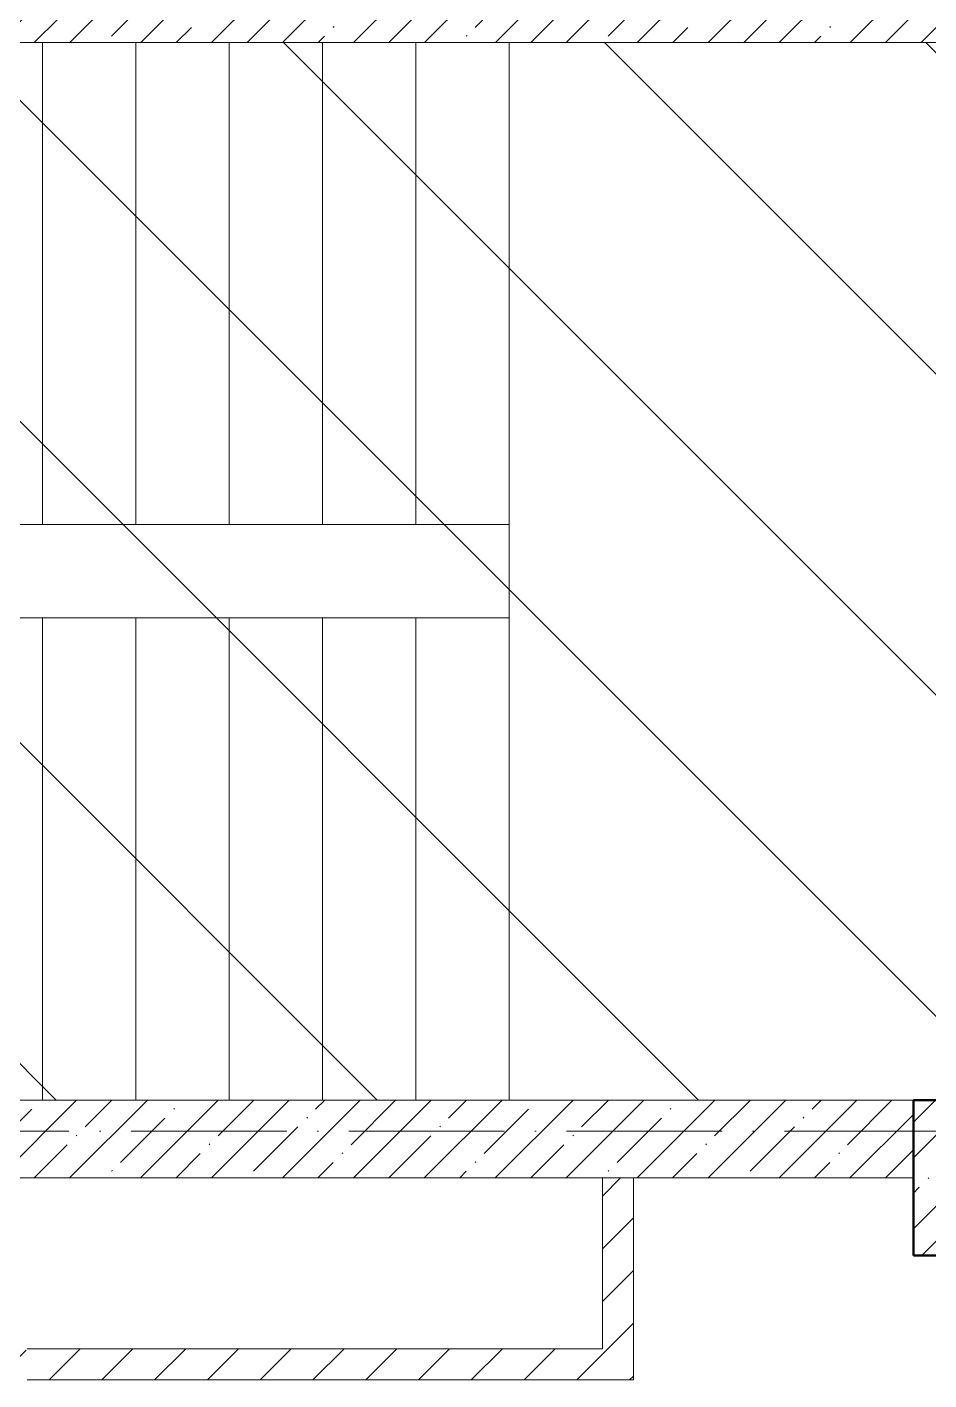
# Model space of a CAD drawing. Header units: millimetres. Extents: x -606178 to 312196, y -19338 to 632709.
# Drawn here: x -120515 to -117615, y 494975 to 499325 of the extents above; entities that cross this region are included whole.
import ezdxf

# ---------------------------------------------------------------- set-up
doc = ezdxf.new("R2010")
doc.units = ezdxf.units.MM
doc.linetypes.add('50_200_ШТРИХ_1Т_ш5_п1_п1_', pattern=[700, 500, -100, 0, -100])
for name, color, linetype, lineweight in [('4) ЛЕстницы', 5, 'Continuous', 30), ('A-WALL-____-MCUT-1', 7, 'Continuous', 9), ('A-WALL-____-PATT-1', 7, 'Continuous', 9), ('A-WALL-FNSH-MCUT-1', 7, 'Continuous', 9), ('S-COLS-____-MCUT', 7, 'Continuous', 50), ('S-COLS-____-OTLN', 7, 'Continuous', 9), ('S-GRID-____-OTLN-1', 7, '50_200_ШТРИХ_1Т_ш5_п1_п1_', 9), ('S-STRS-____-OTLN-1', 7, 'Continuous', 9)]:
    doc.layers.add(name, color=color, linetype=linetype, lineweight=lineweight)
pattern_1 = [(45, (-140714.89, 451794.26), (-84.8528, 84.8528), [])]
pattern_2 = [(45, (-140714.89, 451794.26), (-114.04925, 114.04925), []), (45, (-140600.84, 451794.26), (-114.04925, 114.04925), [201.612, -40.322, 3.353, -36.97])]

# ---------------------------------------------------------------- blocks, each defined once
blk = doc.blocks.new('BSC_Колонна _Прямоугольная - 500х500-V152-АР1_План отверстий 3 этажа в осях 1-64_А-ГГ')
at = {"layer": 'S-COLS-____-OTLN'}
h = blk.add_hatch(dxfattribs=at)
h.set_pattern_fill('FP_175', color=256, style=0, pattern_type=2)
h.set_pattern_definition([(45, (-23300, -43831.04), (-114.04925, 114.04925), []), (45, (-23185.95, -43831.04), (-114.04925, 114.04925), [201.613, -40.323, 3.353, -36.97])])
h.paths.add_polyline_path([(-250, -250), (250, -250), (250, 250), (-250, 250)], flags=0)
at = {"layer": 'S-COLS-____-MCUT'}
for p, q in [((250, 250), (-250, 250)), ((-250, 250), (-250, -250)), ((250, -250), (250, 250)), ((-250, -250), (250, -250))]:
    blk.add_line(p, q, dxfattribs=at)

msp = doc.modelspace()

# ---------------------------------------------------------------- hatches: boundary and pattern name
at = {"layer": '4) ЛЕстницы'}
h = msp.add_hatch(dxfattribs=at)
h.set_pattern_fill('ANSI31', color=256, scale=230, angle=90)
h.set_pattern_definition([(135, (-424485.6, 538657.7), (-516.3647, -516.3647), [])])
h.paths.add_polyline_path([(-126114.891, 495875.3011), (-126114.891, 499275.3011), (-117414.891, 499275.3011), (-117414.891, 495875.3011)])
at = {"layer": 'A-WALL-____-PATT-1'}
h = msp.add_hatch(dxfattribs=at)
h.set_pattern_fill('FP_38', color=256, style=0, pattern_type=2)
h.set_pattern_definition(pattern_2)
h.paths.add_polyline_path([(-117414.891, 499275.3011), (-117164.891, 499275.3011), (-117164.891, 499525.3011), (-125114.891, 499525.3011), (-125114.891, 499275.3011), (-119518.9964, 499275.3011)], flags=0)
h = msp.add_hatch(dxfattribs=at)
h.set_pattern_fill('FP_38', color=256, style=0, pattern_type=2)
h.set_pattern_definition(pattern_2)
h.paths.add_polyline_path([(-117664.891, 495625.3011), (-117664.891, 495875.3011), (-126114.891, 495875.3011), (-126114.891, 495625.3011), (-119518.9964, 495625.3011)], flags=0)
h = msp.add_hatch(dxfattribs=at)
h.set_pattern_fill('FP_4', color=256, style=0, pattern_type=2)
h.set_pattern_definition(pattern_1)
h.paths.add_polyline_path([(-118564.891, 495075.3011), (-118564.891, 495625.3011), (-118664.891, 495625.3011), (-118664.891, 495075.3011)], flags=0)
h = msp.add_hatch(dxfattribs=at)
h.set_pattern_fill('FP_4', color=256, style=0, pattern_type=2)
h.set_pattern_definition(pattern_1)
h.paths.add_polyline_path([(-118564.891, 494975.3011), (-118564.891, 495075.3011), (-120514.891, 495075.3011), (-120514.891, 494975.3011), (-119518.9964, 494975.3011)], flags=0)
h.paths.add_polyline_path([(-120564.891, 494975.3011), (-120564.891, 494978.3011), (-120517.891, 494978.3011), (-120517.891, 495072.3011), (-120564.891, 495072.3011), (-120564.891, 495075.3011), (-122014.891, 495075.3011), (-122014.891, 494975.3011), (-121286.4607, 494975.3011)], flags=0)
h.paths.add_polyline_path([(-122414.891, 494975.3011), (-122414.891, 495075.3011), (-124814.891, 495075.3011), (-124814.891, 494975.3011), (-123053.925, 494975.3011)], flags=0)

# ---------------------------------------------------------------- linework, layer by layer
at = {"layer": 'A-WALL-____-MCUT-1'}
for p, q in [((-125114.891, 499275.3011), (-117414.891, 499275.3011)), ((-117664.891, 495875.3011), (-126114.891, 495875.3011)), ((-126164.891, 495625.3011), (-117664.891, 495625.3011))]:
    msp.add_line(p, q, dxfattribs=at)
at = {"layer": 'A-WALL-FNSH-MCUT-1'}
for p, q in [((-118664.891, 495625.3011), (-118664.891, 495075.3011)), ((-118564.891, 494975.3011), (-118564.891, 495625.3011)), ((-118664.891, 495075.3011), (-120514.891, 495075.3011)), ((-120514.891, 494975.3011), (-118564.891, 494975.3011))]:
    msp.add_line(p, q, dxfattribs=at)
at = {"layer": 'S-GRID-____-OTLN-1'}
msp.add_line((-145383.6612, 495775.3011), (-114007.1518, 495775.3011), dxfattribs=at)
at = {"layer": 'S-STRS-____-OTLN-1'}
for p, q in [((-120464.891, 497725.3011), (-120464.891, 499275.3011)), ((-120464.891, 497725.3011), (-120464.891, 499275.3011)), ((-120164.891, 497725.3011), (-120164.891, 499275.3011)), ((-120164.891, 497725.3011), (-120164.891, 499275.3011)), ((-119864.891, 497725.3011), (-119864.891, 499275.3011)), ((-119864.891, 497725.3011), (-119864.891, 499275.3011)), ((-119564.891, 497725.3011), (-119564.891, 499275.3011)), ((-119564.891, 497725.3011), (-119564.891, 499275.3011)), ((-119264.891, 497725.3011), (-119264.891, 499275.3011)), ((-119264.891, 497725.3011), (-119264.891, 499275.3011)), ((-118964.891, 497725.3011), (-118964.891, 499275.3011)), ((-118964.891, 497725.3011), (-118964.891, 499275.3011)), ((-120464.891, 497725.3011), (-120764.891, 497725.3011)), ((-120164.891, 497725.3011), (-120464.891, 497725.3011)), ((-119864.891, 497725.3011), (-120164.891, 497725.3011)), ((-119564.891, 497725.3011), (-119864.891, 497725.3011)), ((-119264.891, 497725.3011), (-119564.891, 497725.3011)), ((-118964.891, 497725.3011), (-119264.891, 497725.3011)), ((-118964.891, 497725.3011), (-118964.891, 497425.3011)), ((-120764.891, 497425.3011), (-120464.891, 497425.3011)), ((-120464.891, 497425.3011), (-120164.891, 497425.3011)), ((-120464.891, 497425.3011), (-120464.891, 495875.3011)), ((-120464.891, 497425.3011), (-120464.891, 495875.3011)), ((-120164.891, 497425.3011), (-119864.891, 497425.3011)), ((-120164.891, 497425.3011), (-120164.891, 495875.3011)), ((-120164.891, 497425.3011), (-120164.891, 495875.3011)), ((-119864.891, 497425.3011), (-119564.891, 497425.3011)), ((-119864.891, 497425.3011), (-119864.891, 495875.3011)), ((-119864.891, 497425.3011), (-119864.891, 495875.3011)), ((-119564.891, 497425.3011), (-119264.891, 497425.3011)), ((-119564.891, 497425.3011), (-119564.891, 495875.3011)), ((-119564.891, 497425.3011), (-119564.891, 495875.3011)), ((-119264.891, 497425.3011), (-118964.891, 497425.3011)), ((-119264.891, 497425.3011), (-119264.891, 495875.3011)), ((-119264.891, 497425.3011), (-119264.891, 495875.3011)), ((-118964.891, 497425.3011), (-118964.891, 495875.3011)), ((-118964.891, 497425.3011), (-118964.891, 495875.3011))]:
    msp.add_line(p, q, dxfattribs=at)

# ---------------------------------------------------------------- block references
at = {"layer": 'S-COLS-____-OTLN'}
msp.add_blockref('BSC_Колонна _Прямоугольная - 500х500-V152-АР1_План отверстий 3 этажа в осях 1-64_А-ГГ', (-117414.891, 495625.3011), dxfattribs=at)

doc.saveas('drawing.dxf')
